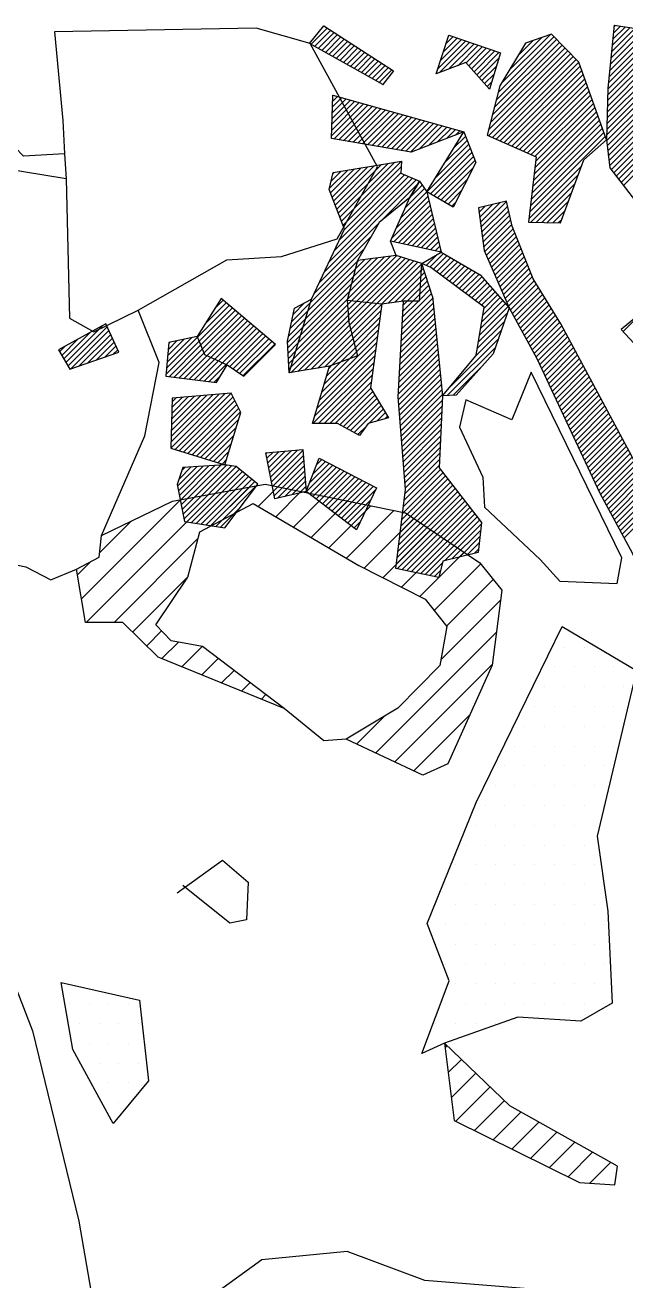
# Model space of a CAD drawing. Header units: metres. Extents: x -2 to 0.11, y -20 to -17.49.
# Drawn here: x -1.253 to -0.874, y -18.3 to -17.508 of the extents above; entities that cross this region are included whole.
import ezdxf

# ---------------------------------------------------------------- set-up
doc = ezdxf.new("R2010")
doc.units = ezdxf.units.M
doc.header["$LTSCALE"] = 25
doc.header["$MEASUREMENT"] = 0
doc.layers.get('0').update_dxf_attribs({"linetype": 'CONTINUOUS'})
for name, color, linetype in [('FEUER', 1, 'CONTINUOUS'), ('KNOCHEN', 2, 'CONTINUOUS'), ('KNOCHENSCHRAFF', 2, 'CONTINUOUS'), ('STEINE', 4, 'CONTINUOUS'), ('STEINESCHRAFF', 4, 'CONTINUOUS')]:
    doc.layers.add(name, color=color, linetype=linetype)

# ---------------------------------------------------------------- blocks, each defined once
blk = doc.blocks.new('*X4')
at = {"color": 0}
for p, q in [((-96.559, -1763.209), (-95.322, -1761.973)), ((-96.517, -1763.521), (-94.896, -1761.9)), ((-96.642, -1762.586), (-96.241, -1762.185)), ((-96.6, -1762.898), (-95.782, -1762.079)), ((-96.475, -1763.833), (-94.83, -1762.188)), ((-96.433, -1764.145), (-94.764, -1762.476)), ((-96.391, -1764.456), (-94.699, -1762.764)), ((-96.35, -1764.768), (-94.633, -1763.052)), ((-96.288, -1765.06), (-94.568, -1763.34)), ((-96.18, -1765.305), (-94.48, -1763.606)), ((-96.072, -1765.551), (-94.379, -1763.858)), ((-95.964, -1765.797), (-94.277, -1764.11)), ((-95.856, -1766.042), (-94.176, -1764.362)), ((-95.748, -1766.288), (-94.075, -1764.614)), ((-95.64, -1766.534), (-93.973, -1764.866)), ((-95.533, -1766.779), (-93.872, -1765.119)), ((-100.241, -1765.831), (-100.234, -1765.824)), ((-95.425, -1767.025), (-93.77, -1765.371)), ((-95.317, -1767.271), (-93.669, -1765.623)), ((-95.209, -1767.517), (-93.567, -1765.875)), ((-100.312, -1766.963), (-99.977, -1766.628)), ((-100.289, -1766.586), (-100.063, -1766.36)), ((-100.265, -1766.208), (-100.148, -1766.092)), ((-95.101, -1767.762), (-93.466, -1766.127)), ((-94.993, -1768.008), (-93.365, -1766.379)), ((-94.885, -1768.254), (-93.263, -1766.631)), ((-100.384, -1768.095), (-99.72, -1767.432)), ((-100.36, -1767.718), (-99.806, -1767.164)), ((-100.336, -1767.341), (-99.892, -1766.896)), ((-94.778, -1768.499), (-93.146, -1766.868)), ((-94.66, -1768.735), (-93.012, -1767.087)), ((-94.535, -1768.964), (-92.878, -1767.307)), ((-94.411, -1769.194), (-92.744, -1767.526)), ((-113.927, -1769.618), (-112.597, -1768.288)), ((-113.311, -1768.648), (-112.789, -1768.126)), ((-101.528, -1770.3), (-99.532, -1768.304)), ((-101.507, -1769.925), (-99.564, -1767.983)), ((-101.485, -1769.55), (-99.635, -1767.7)), ((-101.464, -1769.175), (-100.438, -1768.149)), ((-101.443, -1768.8), (-100.792, -1768.15)), ((-101.421, -1768.426), (-101.146, -1768.15)), ((-94.287, -1769.423), (-92.61, -1767.746)), ((-94.162, -1769.652), (-92.476, -1767.966)), ((-94.038, -1769.881), (-92.342, -1768.185)), ((-114.417, -1770.461), (-112.406, -1768.45)), ((-114.314, -1770.711), (-112.214, -1768.612)), ((-114.211, -1770.962), (-112.023, -1768.774)), ((-114.108, -1771.212), (-111.832, -1768.936)), ((-114.005, -1771.463), (-111.64, -1769.099)), ((-101.57, -1771.05), (-99.468, -1768.947)), ((-101.549, -1770.675), (-99.5, -1768.626)), ((-93.914, -1770.111), (-92.208, -1768.405)), ((-93.79, -1770.34), (-92.074, -1768.625)), ((-93.665, -1770.569), (-91.94, -1768.844)), ((-93.541, -1770.798), (-91.806, -1769.064)), ((-122.722, -1772.048), (-120.403, -1769.73)), ((-122.591, -1772.271), (-120.109, -1769.789)), ((-113.803, -1771.615), (-111.449, -1769.261)), ((-113.561, -1771.727), (-111.258, -1769.423)), ((-113.319, -1771.838), (-111.066, -1769.585)), ((-113.078, -1771.95), (-110.875, -1769.747)), ((-112.836, -1772.062), (-110.683, -1769.909)), ((-101.634, -1772.174), (-99.372, -1769.912)), ((-101.613, -1771.799), (-99.404, -1769.59)), ((-101.592, -1771.424), (-99.436, -1769.269)), ((-93.417, -1771.027), (-91.673, -1769.283)), ((-93.292, -1771.257), (-91.539, -1769.503)), ((-93.168, -1771.486), (-91.41, -1769.728)), ((-122.983, -1771.602), (-121.957, -1770.576)), ((-122.852, -1771.825), (-121.18, -1770.153)), ((-122.414, -1772.448), (-119.998, -1770.031)), ((-121.873, -1772.261), (-119.886, -1770.274)), ((-121.332, -1772.073), (-119.775, -1770.516)), ((-116.405, -1772.803), (-114.314, -1770.711)), ((-116.369, -1772.413), (-114.417, -1770.461)), ((-116.332, -1772.023), (-114.8, -1770.49)), ((-116.296, -1771.633), (-115.243, -1770.58)), ((-116.26, -1771.243), (-115.686, -1770.669)), ((-112.594, -1772.174), (-110.492, -1770.072)), ((-112.376, -1772.309), (-110.301, -1770.234)), ((-112.163, -1772.45), (-110.109, -1770.396)), ((-111.951, -1772.591), (-109.918, -1770.558)), ((-101.677, -1772.924), (-99.308, -1770.555)), ((-101.656, -1772.549), (-99.34, -1770.234)), ((-93.044, -1771.715), (-91.287, -1769.958)), ((-92.927, -1771.952), (-91.163, -1770.188)), ((-92.814, -1772.192), (-91.04, -1770.419)), ((-92.701, -1772.433), (-90.917, -1770.649)), ((-123.114, -1771.379), (-122.734, -1771)), ((-120.791, -1771.886), (-119.664, -1770.758)), ((-120.25, -1771.698), (-119.552, -1771)), ((-119.709, -1771.511), (-119.441, -1771.243)), ((-116.223, -1770.853), (-116.129, -1770.759)), ((-116.192, -1772.943), (-114.211, -1770.962)), ((-115.878, -1772.983), (-114.108, -1771.212)), ((-115.564, -1773.022), (-114.005, -1771.463)), ((-111.738, -1772.732), (-109.726, -1770.72)), ((-111.526, -1772.873), (-109.535, -1770.882)), ((-101.72, -1773.674), (-99.244, -1771.198)), ((-101.698, -1773.299), (-99.276, -1770.877)), ((-92.588, -1772.673), (-90.793, -1770.879)), ((-92.475, -1772.914), (-90.67, -1771.109)), ((-92.362, -1773.155), (-90.546, -1771.339)), ((-115.249, -1773.061), (-113.803, -1771.615)), ((-114.935, -1773.1), (-113.561, -1771.727)), ((-114.621, -1773.14), (-113.319, -1771.838)), ((-114.306, -1773.179), (-113.078, -1771.95)), ((-113.992, -1773.218), (-112.836, -1772.062)), ((-113.678, -1773.257), (-112.594, -1772.174)), ((-101.741, -1774.048), (-99.212, -1771.52)), ((-101.735, -1774.396), (-99.18, -1771.841)), ((-101.709, -1774.724), (-99.148, -1772.163)), ((-92.249, -1773.395), (-90.423, -1771.569)), ((-92.136, -1773.636), (-90.3, -1771.799)), ((-92.023, -1773.876), (-90.176, -1772.03)), ((-91.91, -1774.117), (-90.053, -1772.26)), ((-113.364, -1773.297), (-112.956, -1772.889)), ((-101.683, -1775.051), (-99.116, -1772.484)), ((-101.656, -1775.378), (-99.084, -1772.806)), ((-91.797, -1774.358), (-89.929, -1772.49)), ((-91.684, -1774.598), (-89.806, -1772.72)), ((-91.571, -1774.839), (-89.683, -1772.95)), ((-101.63, -1775.705), (-99.052, -1773.127)), ((-101.604, -1776.033), (-99.02, -1773.449)), ((-101.578, -1776.36), (-98.988, -1773.771)), ((-91.458, -1775.079), (-89.559, -1773.18)), ((-91.345, -1775.32), (-89.436, -1773.411)), ((-91.232, -1775.561), (-89.312, -1773.641)), ((-91.119, -1775.801), (-89.189, -1773.871)), ((-116.099, -1777.447), (-112.66, -1774.008)), ((-116.09, -1777.084), (-113.046, -1774.04)), ((-116.079, -1776.719), (-113.432, -1774.073)), ((-116.068, -1776.355), (-113.818, -1774.105)), ((-116.057, -1775.99), (-114.204, -1774.138)), ((-116.046, -1775.626), (-114.59, -1774.17)), ((-116.035, -1775.261), (-114.976, -1774.203)), ((-116.024, -1774.896), (-115.363, -1774.235)), ((-116.013, -1774.532), (-115.749, -1774.268)), ((-115.83, -1777.53), (-112.285, -1773.986)), ((-115.56, -1777.614), (-112.167, -1774.221)), ((-115.29, -1777.698), (-112.048, -1774.456)), ((-101.551, -1776.687), (-98.956, -1774.092)), ((-101.525, -1777.015), (-98.963, -1774.452)), ((-91.006, -1776.042), (-89.066, -1774.101)), ((-90.893, -1776.282), (-88.942, -1774.331)), ((-90.78, -1776.523), (-88.819, -1774.561)), ((-115.021, -1777.782), (-111.93, -1774.692)), ((-114.751, -1777.866), (-111.812, -1774.927)), ((-114.481, -1777.95), (-111.694, -1775.162)), ((-101.499, -1777.342), (-98.979, -1774.822)), ((-101.473, -1777.669), (-98.995, -1775.191)), ((-90.668, -1776.764), (-88.695, -1774.791)), ((-90.555, -1777.004), (-88.572, -1775.022)), ((-90.442, -1777.245), (-88.449, -1775.252)), ((-114.212, -1778.034), (-111.809, -1775.631)), ((-113.942, -1778.118), (-111.964, -1776.14)), ((-101.446, -1777.996), (-99.01, -1775.561)), ((-101.42, -1778.324), (-99.026, -1775.93)), ((-90.329, -1777.485), (-88.325, -1775.482)), ((-90.216, -1777.726), (-88.202, -1775.712)), ((-90.103, -1777.967), (-88.078, -1775.942)), ((-89.99, -1778.207), (-87.955, -1776.172)), ((-113.673, -1778.202), (-112.12, -1776.649)), ((-101.394, -1778.651), (-99.042, -1776.299)), ((-101.367, -1778.978), (-99.058, -1776.669)), ((-101.341, -1779.306), (-99.074, -1777.038)), ((-89.877, -1778.448), (-87.832, -1776.403)), ((-89.764, -1778.688), (-87.708, -1776.633)), ((-89.651, -1778.929), (-87.585, -1776.863)), ((-113.403, -1778.286), (-112.275, -1777.158)), ((-113.133, -1778.37), (-112.431, -1777.667)), ((-110.082, -1777.794), (-110.022, -1777.733)), ((-110.025, -1778.09), (-109.634, -1777.699)), ((-109.967, -1778.385), (-109.246, -1777.664)), ((-109.909, -1778.681), (-108.858, -1777.63)), ((-109.852, -1778.977), (-108.47, -1777.595)), ((-109.794, -1779.273), (-108.082, -1777.561)), ((-109.736, -1779.569), (-107.747, -1777.58)), ((-101.315, -1779.633), (-99.09, -1777.408)), ((-101.289, -1779.96), (-99.106, -1777.777)), ((-89.538, -1779.17), (-87.461, -1777.093)), ((-89.425, -1779.41), (-87.338, -1777.323)), ((-89.312, -1779.651), (-87.215, -1777.553)), ((-89.199, -1779.891), (-87.091, -1777.783)), ((-115.668, -1779.844), (-114.437, -1778.613)), ((-115.61, -1780.139), (-114.061, -1778.59)), ((-115.578, -1779.4), (-114.813, -1778.635)), ((-115.551, -1780.434), (-113.685, -1778.568)), ((-115.493, -1780.729), (-113.309, -1778.545)), ((-115.435, -1781.025), (-112.933, -1778.523)), ((-115.376, -1781.32), (-112.58, -1778.524)), ((-115.318, -1781.615), (-112.27, -1778.567)), ((-115.26, -1781.91), (-111.966, -1778.616)), ((-112.864, -1778.454), (-112.587, -1778.177)), ((-109.678, -1779.865), (-107.722, -1777.908)), ((-109.621, -1780.16), (-107.696, -1778.235)), ((-109.563, -1780.456), (-107.67, -1778.563)), ((-107.528, -1780.189), (-105.873, -1778.535)), ((-107.334, -1779.642), (-106.106, -1778.414)), ((-107.11, -1779.064), (-106.339, -1778.293)), ((-106.886, -1778.486), (-106.572, -1778.172)), ((-101.362, -1780.74), (-99.137, -1778.516)), ((-101.313, -1780.338), (-99.122, -1778.147)), ((-89.086, -1780.132), (-86.968, -1778.014)), ((-88.969, -1780.369), (-86.844, -1778.244)), ((-88.845, -1780.598), (-86.721, -1778.474)), ((-115.403, -1778.872), (-115.189, -1778.658)), ((-115.094, -1782.098), (-111.77, -1778.775)), ((-114.789, -1782.146), (-111.575, -1778.933)), ((-114.483, -1782.195), (-111.38, -1779.091)), ((-114.178, -1782.243), (-111.185, -1779.25)), ((-113.873, -1782.291), (-110.99, -1779.408)), ((-109.353, -1780.6), (-107.644, -1778.891)), ((-108.892, -1780.493), (-107.618, -1779.219)), ((-107.329, -1780.343), (-105.641, -1778.655)), ((-107.129, -1780.497), (-105.408, -1778.776)), ((-106.929, -1780.651), (-105.175, -1778.897)), ((-106.73, -1780.805), (-104.942, -1779.018)), ((-106.53, -1780.959), (-104.709, -1779.138)), ((-106.33, -1781.113), (-104.477, -1779.259)), ((-106.131, -1781.267), (-104.244, -1779.38)), ((-101.555, -1782.348), (-98.601, -1779.394)), ((-101.507, -1781.946), (-98.754, -1779.194)), ((-101.459, -1781.544), (-98.908, -1778.994)), ((-101.41, -1781.142), (-99.062, -1778.794)), ((-88.721, -1780.827), (-86.598, -1778.704)), ((-88.596, -1781.056), (-86.474, -1778.934)), ((-88.472, -1781.285), (-86.351, -1779.164)), ((-88.347, -1781.514), (-86.227, -1779.395)), ((-113.567, -1782.339), (-110.795, -1779.567)), ((-113.262, -1782.388), (-110.599, -1779.725)), ((-108.431, -1780.385), (-107.592, -1779.546)), ((-107.971, -1780.278), (-107.566, -1779.874)), ((-105.931, -1781.421), (-104.011, -1779.5)), ((-105.732, -1781.575), (-103.778, -1779.621)), ((-105.532, -1781.729), (-103.545, -1779.742)), ((-105.332, -1781.882), (-103.313, -1779.863)), ((-105.133, -1782.036), (-103.16, -1780.064)), ((-101.749, -1783.956), (-97.987, -1780.194)), ((-101.701, -1783.554), (-98.14, -1779.994)), ((-101.652, -1783.152), (-98.294, -1779.794)), ((-101.604, -1782.75), (-98.447, -1779.594)), ((-88.223, -1781.744), (-86.104, -1779.625)), ((-88.098, -1781.973), (-85.981, -1779.855)), ((-87.974, -1782.202), (-85.857, -1780.085)), ((-104.933, -1782.19), (-103.485, -1780.742)), ((-101.846, -1784.76), (-97.679, -1780.594)), ((-101.803, -1785.071), (-97.526, -1780.794)), ((-101.798, -1784.358), (-97.833, -1780.394)), ((-101.51, -1785.131), (-97.372, -1780.994)), ((-87.85, -1782.431), (-85.734, -1780.315)), ((-87.725, -1782.66), (-85.61, -1780.545)), ((-87.601, -1782.889), (-85.487, -1780.775)), ((-87.476, -1783.118), (-85.356, -1780.998)), ((-112.957, -1782.436), (-111.687, -1781.166)), ((-104.733, -1782.344), (-103.809, -1781.42)), ((-101.217, -1785.191), (-97.219, -1781.194)), ((-100.923, -1785.252), (-97.065, -1781.394)), ((-100.63, -1785.312), (-96.912, -1781.594)), ((-100.337, -1785.372), (-96.758, -1781.794)), ((-104.534, -1782.498), (-104.133, -1782.097)), ((-100.044, -1785.433), (-96.605, -1781.994)), ((-98.821, -1784.563), (-96.501, -1782.244)), ((-98.348, -1784.444), (-96.543, -1782.639)), ((-97.875, -1784.325), (-96.585, -1783.035)), ((-97.403, -1784.206), (-96.627, -1783.43)), ((-96.93, -1784.087), (-96.669, -1783.826)), ((-99.75, -1785.493), (-98.956, -1784.699)), ((-99.457, -1785.553), (-99.073, -1785.169))]:
    blk.add_line(p, q, dxfattribs=at)
blk = doc.blocks.new('*X6')
at = {"color": 0}
for p, q in [((-105.72, -1762.118), (-103.23, -1759.627)), ((-105.621, -1762.372), (-102.805, -1759.557)), ((-105.522, -1762.626), (-102.381, -1759.486)), ((-105.422, -1762.881), (-101.957, -1759.415)), ((-105.323, -1763.135), (-101.532, -1759.344)), ((-106.089, -1761.072), (-104.927, -1759.91)), ((-106.018, -1761.355), (-104.503, -1759.84)), ((-105.98, -1760.61), (-105.351, -1759.981)), ((-105.918, -1761.609), (-104.078, -1759.769)), ((-105.871, -1760.147), (-105.775, -1760.052)), ((-105.819, -1761.863), (-103.654, -1759.698)), ((-105.776, -1765.002), (-101.09, -1760.316)), ((-105.464, -1764.336), (-101.337, -1760.209)), ((-105.224, -1763.389), (-101.549, -1759.714)), ((-105.152, -1763.671), (-101.573, -1760.092)), ((-106.4, -1766.333), (-100.597, -1760.53)), ((-106.088, -1765.668), (-100.843, -1760.423)), ((-102.864, -1763.151), (-100.514, -1760.801)), ((-106.712, -1766.999), (-102.962, -1763.249)), ((-107.024, -1767.665), (-103.434, -1764.074)), ((-107.273, -1768.267), (-103.906, -1764.9)), ((-99.737, -1766.034), (-98.877, -1765.174)), ((-107.429, -1768.776), (-104.33, -1765.678)), ((-104.962, -1768.077), (-102.231, -1765.347)), ((-104.835, -1767.597), (-102.636, -1765.398)), ((-104.709, -1767.117), (-103.041, -1765.449)), ((-104.672, -1768.141), (-101.841, -1765.309)), ((-104.583, -1766.637), (-103.446, -1765.501)), ((-104.457, -1766.158), (-103.851, -1765.552)), ((-104.355, -1768.177), (-101.571, -1765.393)), ((-104.33, -1765.678), (-104.256, -1765.604)), ((-104.038, -1768.213), (-101.301, -1765.477)), ((-103.72, -1768.25), (-101.031, -1765.561)), ((-103.403, -1768.286), (-100.762, -1765.644)), ((-103.086, -1768.322), (-100.492, -1765.728)), ((-102.765, -1768.355), (-100.241, -1765.831)), ((-100.224, -1765.814), (-100.184, -1765.774)), ((-99.98, -1765.924), (-99.33, -1765.274)), ((-99.524, -1766.175), (-98.653, -1765.304)), ((-99.321, -1766.325), (-98.429, -1765.434)), ((-99.117, -1766.475), (-98.206, -1765.563)), ((-98.914, -1766.625), (-97.982, -1765.693)), ((-98.711, -1766.776), (-97.758, -1765.823)), ((-98.507, -1766.926), (-97.535, -1765.953)), ((-107.74, -1769.794), (-104.583, -1766.637)), ((-107.584, -1769.285), (-104.457, -1766.158)), ((-102.349, -1768.292), (-100.265, -1766.208)), ((-101.933, -1768.23), (-100.289, -1766.586)), ((-98.304, -1767.076), (-97.311, -1766.083)), ((-98.101, -1767.227), (-97.087, -1766.213)), ((-97.898, -1767.377), (-96.864, -1766.343)), ((-97.694, -1767.527), (-96.64, -1766.473)), ((-97.491, -1767.677), (-96.457, -1766.643)), ((-107.895, -1770.303), (-104.709, -1767.117)), ((-101.517, -1768.167), (-100.312, -1766.963)), ((-101.146, -1768.15), (-100.336, -1767.341)), ((-97.288, -1767.828), (-96.291, -1766.831)), ((-97.085, -1767.978), (-96.125, -1767.019)), ((-96.881, -1768.128), (-95.96, -1767.207)), ((-96.678, -1768.279), (-95.794, -1767.395)), ((-108.458, -1769.452), (-107.273, -1768.267)), ((-108.36, -1769), (-107.654, -1768.294)), ((-108.206, -1771.321), (-104.962, -1768.077)), ((-108.051, -1770.812), (-104.835, -1767.597)), ((-104.947, -1768.416), (-104.672, -1768.141)), ((-104.923, -1768.745), (-104.355, -1768.177)), ((-104.899, -1769.074), (-104.038, -1768.213)), ((-104.874, -1769.404), (-103.72, -1768.25)), ((-104.819, -1769.702), (-103.403, -1768.286)), ((-104.744, -1769.98), (-103.086, -1768.322)), ((-100.792, -1768.15), (-100.36, -1767.718)), ((-100.438, -1768.149), (-100.384, -1768.095)), ((-96.537, -1769.905), (-94.966, -1768.334)), ((-96.475, -1768.429), (-95.629, -1767.582)), ((-96.467, -1769.482), (-95.132, -1768.146)), ((-96.398, -1769.059), (-95.297, -1767.958)), ((-96.328, -1768.636), (-95.463, -1767.77)), ((-108.557, -1769.904), (-107.429, -1768.776)), ((-108.517, -1772.34), (-104.923, -1768.745)), ((-108.5, -1772.676), (-104.899, -1769.074)), ((-108.362, -1771.831), (-104.947, -1768.416)), ((-104.669, -1770.259), (-102.782, -1768.372)), ((-104.593, -1770.537), (-102.836, -1768.779)), ((-96.676, -1770.752), (-94.85, -1768.925)), ((-96.607, -1770.328), (-94.8, -1768.522)), ((-108.728, -1770.783), (-107.74, -1769.794)), ((-108.655, -1770.356), (-107.584, -1769.285)), ((-108.078, -1772.607), (-104.874, -1769.404)), ((-107.656, -1772.539), (-104.819, -1769.702)), ((-104.518, -1770.815), (-102.89, -1769.187)), ((-104.443, -1771.094), (-102.944, -1769.595)), ((-96.746, -1771.175), (-95.039, -1769.468)), ((-108.71, -1771.118), (-107.895, -1770.303)), ((-107.234, -1772.471), (-104.744, -1769.98)), ((-106.812, -1772.402), (-104.669, -1770.259)), ((-106.562, -1773.92), (-103.052, -1770.41)), ((-106.39, -1772.334), (-104.593, -1770.537)), ((-104.368, -1771.372), (-102.998, -1770.002)), ((-98.603, -1773.739), (-95.418, -1770.554)), ((-96.816, -1771.598), (-95.229, -1770.011)), ((-108.693, -1771.454), (-108.051, -1770.812)), ((-108.675, -1771.79), (-108.206, -1771.321)), ((-106.856, -1774.921), (-103.16, -1771.225)), ((-106.709, -1774.42), (-103.106, -1770.818)), ((-105.93, -1772.227), (-104.518, -1770.815)), ((-105.366, -1772.017), (-104.443, -1771.094)), ((-104.801, -1771.806), (-104.368, -1771.372)), ((-98.646, -1774.135), (-95.607, -1771.097)), ((-108.657, -1772.125), (-108.362, -1771.831)), ((-107.129, -1775.901), (-103.268, -1772.04)), ((-107.003, -1775.421), (-103.214, -1771.633)), ((-106.415, -1773.419), (-104.801, -1771.806)), ((-106.268, -1772.919), (-105.366, -1772.017)), ((-106.121, -1772.418), (-105.93, -1772.227)), ((-108.639, -1772.461), (-108.517, -1772.34)), ((-106.775, -1775.9), (-103.322, -1772.448)), ((-106.42, -1775.899), (-103.376, -1772.856)), ((-98.269, -1774.112), (-96.551, -1772.394)), ((-106.066, -1775.899), (-103.43, -1773.263)), ((-105.712, -1775.898), (-103.477, -1773.663)), ((-105.432, -1775.972), (-103.344, -1773.884)), ((-105.204, -1776.097), (-103.212, -1774.106)), ((-104.976, -1776.223), (-103.08, -1774.327)), ((-104.749, -1776.349), (-102.948, -1774.548)), ((-104.521, -1776.475), (-102.816, -1774.77)), ((-103.569, -1775.877), (-102.683, -1774.991)), ((-103.077, -1775.738), (-102.551, -1775.212)), ((-102.584, -1775.599), (-102.419, -1775.434)), ((-104.293, -1776.601), (-103.75, -1776.058))]:
    blk.add_line(p, q, dxfattribs=at)
blk = doc.blocks.new('*X7')
at = {"color": 0}
for p, q in [((-106.459, -1750.836), (-106.425, -1750.802)), ((-88.191, -1751.66), (-87.4, -1750.868)), ((-88.151, -1751.267), (-87.707, -1750.822)), ((-88.112, -1750.873), (-88.015, -1750.776)), ((-107.246, -1751.976), (-106.211, -1750.941)), ((-107.019, -1752.103), (-105.996, -1751.08)), ((-106.792, -1752.229), (-105.782, -1751.219)), ((-106.565, -1752.356), (-105.567, -1751.358)), ((-106.338, -1752.482), (-105.353, -1751.497)), ((-106.111, -1752.609), (-105.138, -1751.636)), ((-99.064, -1752.987), (-97.743, -1751.666)), ((-98.889, -1752.458), (-98.007, -1751.576)), ((-98.714, -1751.929), (-98.27, -1751.486)), ((-98.539, -1751.401), (-98.534, -1751.396)), ((-95.555, -1755.488), (-91.739, -1751.672)), ((-95.431, -1755.01), (-91.913, -1751.493)), ((-95.252, -1754.478), (-92.123, -1751.349)), ((-94.719, -1753.592), (-92.664, -1751.536)), ((-88.428, -1754.018), (-85.782, -1751.372)), ((-88.389, -1753.625), (-85.863, -1751.099)), ((-88.349, -1753.232), (-86.17, -1751.053)), ((-88.31, -1752.839), (-86.478, -1751.007)), ((-88.27, -1752.446), (-86.785, -1750.961)), ((-88.23, -1752.053), (-87.092, -1750.915)), ((-105.884, -1752.736), (-104.924, -1751.776)), ((-105.657, -1752.862), (-104.709, -1751.915)), ((-105.43, -1752.989), (-104.495, -1752.054)), ((-105.203, -1753.115), (-104.28, -1752.193)), ((-104.976, -1753.242), (-104.066, -1752.332)), ((-104.749, -1753.369), (-103.851, -1752.471)), ((-99.239, -1753.515), (-97.48, -1751.756)), ((-99.127, -1753.756), (-97.216, -1751.846)), ((-98.556, -1753.539), (-96.952, -1751.936)), ((-97.985, -1753.322), (-96.689, -1752.026)), ((-97.45, -1753.14), (-96.425, -1752.116)), ((-97.284, -1753.328), (-96.162, -1752.206)), ((-97.118, -1753.516), (-95.898, -1752.296)), ((-96.952, -1753.704), (-95.635, -1752.386)), ((-96.787, -1753.891), (-95.371, -1752.476)), ((-96.052, -1757.4), (-91.04, -1752.388)), ((-95.928, -1756.922), (-91.215, -1752.209)), ((-95.804, -1756.444), (-91.389, -1752.03)), ((-95.679, -1755.966), (-91.564, -1751.851)), ((-94.187, -1752.705), (-93.204, -1751.723)), ((-88.502, -1754.799), (-85.854, -1752.151)), ((-88.468, -1754.411), (-85.818, -1751.762)), ((-104.522, -1753.495), (-103.637, -1752.61)), ((-104.295, -1753.622), (-103.422, -1752.749)), ((-104.068, -1753.748), (-103.208, -1752.888)), ((-103.841, -1753.875), (-102.993, -1753.027)), ((-103.614, -1754.002), (-102.779, -1753.166)), ((-96.621, -1754.079), (-95.377, -1752.835)), ((-96.042, -1757.743), (-90.866, -1752.567)), ((-95.796, -1757.851), (-90.691, -1752.746)), ((-95.551, -1757.959), (-90.517, -1752.925)), ((-95.305, -1758.067), (-90.342, -1753.104)), ((-88.523, -1755.528), (-85.927, -1752.931)), ((-88.513, -1755.163), (-85.89, -1752.541)), ((-103.387, -1754.128), (-102.564, -1753.305)), ((-103.16, -1754.255), (-102.35, -1753.444)), ((-102.934, -1754.381), (-102.135, -1753.583)), ((-96.455, -1754.267), (-95.535, -1753.347)), ((-96.29, -1754.455), (-95.693, -1753.859)), ((-95.06, -1758.175), (-90.246, -1753.362)), ((-94.814, -1758.283), (-90.154, -1753.622)), ((-94.569, -1758.391), (-90.061, -1753.883)), ((-88.545, -1756.256), (-85.999, -1753.71)), ((-88.534, -1755.892), (-85.963, -1753.321)), ((-102.707, -1754.508), (-102.7, -1754.501)), ((-96.124, -1754.643), (-95.851, -1754.37)), ((-94.323, -1758.499), (-89.968, -1754.144)), ((-94.078, -1758.607), (-89.875, -1754.404)), ((-93.832, -1758.715), (-89.782, -1754.665)), ((-88.566, -1756.985), (-86.071, -1754.49)), ((-88.555, -1756.62), (-86.035, -1754.1)), ((-105.938, -1757.386), (-104.198, -1755.645)), ((-105.925, -1757.02), (-104.473, -1755.568)), ((-105.912, -1756.653), (-104.749, -1755.49)), ((-105.9, -1756.287), (-105.025, -1755.412)), ((-105.887, -1755.92), (-105.301, -1755.335)), ((-105.874, -1755.554), (-105.577, -1755.257)), ((-105.861, -1755.188), (-105.853, -1755.179)), ((-93.587, -1758.823), (-89.689, -1754.926)), ((-93.341, -1758.931), (-89.596, -1755.186)), ((-93.096, -1759.04), (-89.503, -1755.447)), ((-88.587, -1757.713), (-86.144, -1755.269)), ((-88.587, -1758.066), (-86.18, -1755.659)), ((-88.577, -1757.349), (-86.107, -1754.879)), ((-105.951, -1757.752), (-103.922, -1755.723)), ((-105.798, -1757.953), (-103.646, -1755.801)), ((-105.496, -1758.005), (-103.37, -1755.879)), ((-105.194, -1758.056), (-103.094, -1755.956)), ((-104.891, -1758.107), (-102.818, -1756.034)), ((-104.589, -1758.158), (-102.543, -1756.112)), ((-104.287, -1758.21), (-102.267, -1756.19)), ((-103.985, -1758.261), (-101.991, -1756.267)), ((-103.682, -1758.312), (-101.715, -1756.345)), ((-103.38, -1758.364), (-101.439, -1756.423)), ((-93.155, -1760.159), (-89.225, -1756.229)), ((-93.106, -1759.757), (-89.318, -1755.968)), ((-93.057, -1759.354), (-89.41, -1755.708)), ((-88.55, -1758.383), (-86.216, -1756.049)), ((-88.514, -1758.7), (-86.252, -1756.438)), ((-103.078, -1758.415), (-101.164, -1756.501)), ((-102.776, -1758.466), (-100.888, -1756.578)), ((-102.473, -1758.517), (-100.612, -1756.656)), ((-102.171, -1758.569), (-100.336, -1756.734)), ((-101.869, -1758.62), (-100.06, -1756.811)), ((-101.567, -1758.671), (-99.784, -1756.889)), ((-101.264, -1758.723), (-99.509, -1756.967)), ((-100.962, -1758.774), (-99.233, -1757.045)), ((-100.428, -1758.593), (-98.957, -1757.122)), ((-99.851, -1758.37), (-98.681, -1757.2)), ((-93.302, -1761.367), (-88.946, -1757.011)), ((-93.253, -1760.964), (-89.039, -1756.75)), ((-93.204, -1760.562), (-89.132, -1756.49)), ((-88.477, -1759.016), (-86.288, -1756.828)), ((-88.44, -1759.333), (-86.324, -1757.218)), ((-99.275, -1758.147), (-98.405, -1757.278)), ((-98.82, -1759.46), (-97.396, -1758.036)), ((-98.698, -1757.924), (-98.13, -1757.356)), ((-98.245, -1758.532), (-97.497, -1757.783)), ((-98.121, -1757.701), (-97.854, -1757.433)), ((-97.671, -1757.605), (-97.597, -1757.53)), ((-93.448, -1762.574), (-88.667, -1757.793)), ((-93.399, -1762.171), (-88.76, -1757.532)), ((-93.351, -1761.769), (-88.853, -1757.272)), ((-88.403, -1759.65), (-86.361, -1757.607)), ((-88.295, -1759.895), (-86.397, -1757.997)), ((-99.933, -1761.28), (-97.195, -1758.543)), ((-99.708, -1761.409), (-97.095, -1758.796)), ((-99.394, -1760.388), (-97.296, -1758.29)), ((-88.139, -1760.093), (-86.433, -1758.387)), ((-87.984, -1760.292), (-86.469, -1758.777)), ((-99.483, -1761.538), (-96.994, -1759.049)), ((-99.259, -1761.667), (-96.894, -1759.302)), ((-87.829, -1760.49), (-86.505, -1759.166)), ((-87.673, -1760.688), (-86.541, -1759.556)), ((-99.034, -1761.796), (-97.012, -1759.773)), ((-93.497, -1762.976), (-90.153, -1759.632)), ((-93.368, -1763.2), (-90.36, -1760.192)), ((-87.518, -1760.886), (-86.578, -1759.946)), ((-101.306, -1762.3), (-100.081, -1761.075)), ((-101.026, -1761.666), (-100.226, -1760.867)), ((-100.514, -1760.801), (-100.371, -1760.658)), ((-98.809, -1761.924), (-97.375, -1760.49)), ((-98.584, -1762.053), (-97.738, -1761.207)), ((-93.022, -1763.208), (-90.567, -1760.753)), ((-102.146, -1764.201), (-99.802, -1761.856)), ((-101.866, -1763.567), (-99.871, -1761.572)), ((-101.586, -1762.933), (-99.94, -1761.287)), ((-98.36, -1762.182), (-98.101, -1761.923)), ((-92.676, -1763.216), (-90.774, -1761.314)), ((-92.331, -1763.224), (-90.981, -1761.875)), ((-102.022, -1764.43), (-99.733, -1762.141)), ((-101.732, -1764.494), (-99.664, -1762.426)), ((-101.443, -1764.558), (-99.595, -1762.71)), ((-91.985, -1763.232), (-91.189, -1762.436)), ((-101.153, -1764.621), (-99.526, -1762.995)), ((-100.863, -1764.685), (-99.457, -1763.28)), ((-100.573, -1764.749), (-99.388, -1763.564)), ((-91.64, -1763.24), (-91.396, -1762.996)), ((-100.284, -1764.813), (-99.32, -1763.849)), ((-99.994, -1764.877), (-99.251, -1764.134)), ((-99.704, -1764.94), (-99.182, -1764.418)), ((-99.414, -1765.004), (-99.113, -1764.703)), ((-99.124, -1765.068), (-99.044, -1764.987)), ((-87.531, -1770.092), (-86.186, -1768.747))]:
    blk.add_line(p, q, dxfattribs=at)
blk = doc.blocks.new('*X9')
at = {"color": 0}
for p, q in [((-91.25, -1790), (-91.25, -1790)), ((-90, -1790), (-90, -1790)), ((-91.875, -1791.25), (-91.875, -1791.25)), ((-90.625, -1791.25), (-90.625, -1791.25)), ((-89.375, -1791.25), (-89.375, -1791.25)), ((-88.125, -1791.25), (-88.125, -1791.25)), ((-92.5, -1792.5), (-92.5, -1792.5)), ((-91.25, -1792.5), (-91.25, -1792.5)), ((-90, -1792.5), (-90, -1792.5)), ((-88.75, -1792.5), (-88.75, -1792.5)), ((-87.5, -1792.5), (-87.5, -1792.5)), ((-93.125, -1793.75), (-93.125, -1793.75)), ((-91.875, -1793.75), (-91.875, -1793.75)), ((-90.625, -1793.75), (-90.625, -1793.75)), ((-89.375, -1793.75), (-89.375, -1793.75)), ((-88.125, -1793.75), (-88.125, -1793.75)), ((-93.75, -1795), (-93.75, -1795)), ((-92.5, -1795), (-92.5, -1795)), ((-91.25, -1795), (-91.25, -1795)), ((-90, -1795), (-90, -1795)), ((-88.75, -1795), (-88.75, -1795)), ((-94.375, -1796.25), (-94.375, -1796.25)), ((-93.125, -1796.25), (-93.125, -1796.25)), ((-91.875, -1796.25), (-91.875, -1796.25)), ((-90.625, -1796.25), (-90.625, -1796.25)), ((-89.375, -1796.25), (-89.375, -1796.25)), ((-88.125, -1796.25), (-88.125, -1796.25)), ((-95, -1797.5), (-95, -1797.5)), ((-93.75, -1797.5), (-93.75, -1797.5)), ((-92.5, -1797.5), (-92.5, -1797.5)), ((-91.25, -1797.5), (-91.25, -1797.5)), ((-90, -1797.5), (-90, -1797.5)), ((-88.75, -1797.5), (-88.75, -1797.5)), ((-95.625, -1798.75), (-95.625, -1798.75)), ((-94.375, -1798.75), (-94.375, -1798.75)), ((-93.125, -1798.75), (-93.125, -1798.75)), ((-91.875, -1798.75), (-91.875, -1798.75)), ((-90.625, -1798.75), (-90.625, -1798.75)), ((-89.375, -1798.75), (-89.375, -1798.75)), ((-96.25, -1800), (-96.25, -1800)), ((-95, -1800), (-95, -1800)), ((-93.75, -1800), (-93.75, -1800)), ((-92.5, -1800), (-92.5, -1800)), ((-91.25, -1800), (-91.25, -1800)), ((-90, -1800), (-90, -1800)), ((-88.75, -1800), (-88.75, -1800)), ((-96.875, -1801.25), (-96.875, -1801.25)), ((-95.625, -1801.25), (-95.625, -1801.25)), ((-94.375, -1801.25), (-94.375, -1801.25)), ((-93.125, -1801.25), (-93.125, -1801.25)), ((-91.875, -1801.25), (-91.875, -1801.25)), ((-90.625, -1801.25), (-90.625, -1801.25)), ((-89.375, -1801.25), (-89.375, -1801.25)), ((-97.5, -1802.5), (-97.5, -1802.5)), ((-96.25, -1802.5), (-96.25, -1802.5)), ((-95, -1802.5), (-95, -1802.5)), ((-93.75, -1802.5), (-93.75, -1802.5)), ((-92.5, -1802.5), (-92.5, -1802.5)), ((-91.25, -1802.5), (-91.25, -1802.5)), ((-90, -1802.5), (-90, -1802.5)), ((-98.125, -1803.75), (-98.125, -1803.75)), ((-96.875, -1803.75), (-96.875, -1803.75)), ((-95.625, -1803.75), (-95.625, -1803.75)), ((-94.375, -1803.75), (-94.375, -1803.75)), ((-93.125, -1803.75), (-93.125, -1803.75)), ((-91.875, -1803.75), (-91.875, -1803.75)), ((-90.625, -1803.75), (-90.625, -1803.75)), ((-89.375, -1803.75), (-89.375, -1803.75)), ((-98.75, -1805), (-98.75, -1805)), ((-97.5, -1805), (-97.5, -1805)), ((-96.25, -1805), (-96.25, -1805)), ((-95, -1805), (-95, -1805)), ((-93.75, -1805), (-93.75, -1805)), ((-92.5, -1805), (-92.5, -1805)), ((-91.25, -1805), (-91.25, -1805)), ((-90, -1805), (-90, -1805)), ((-88.75, -1805), (-88.75, -1805)), ((-99.375, -1806.25), (-99.375, -1806.25)), ((-98.125, -1806.25), (-98.125, -1806.25)), ((-96.875, -1806.25), (-96.875, -1806.25)), ((-95.625, -1806.25), (-95.625, -1806.25)), ((-94.375, -1806.25), (-94.375, -1806.25)), ((-93.125, -1806.25), (-93.125, -1806.25)), ((-91.875, -1806.25), (-91.875, -1806.25)), ((-90.625, -1806.25), (-90.625, -1806.25)), ((-89.375, -1806.25), (-89.375, -1806.25)), ((-98.75, -1807.5), (-98.75, -1807.5)), ((-97.5, -1807.5), (-97.5, -1807.5)), ((-96.25, -1807.5), (-96.25, -1807.5)), ((-95, -1807.5), (-95, -1807.5)), ((-93.75, -1807.5), (-93.75, -1807.5)), ((-92.5, -1807.5), (-92.5, -1807.5)), ((-91.25, -1807.5), (-91.25, -1807.5)), ((-90, -1807.5), (-90, -1807.5)), ((-88.75, -1807.5), (-88.75, -1807.5)), ((-99.375, -1808.75), (-99.375, -1808.75)), ((-98.125, -1808.75), (-98.125, -1808.75)), ((-96.875, -1808.75), (-96.875, -1808.75)), ((-95.625, -1808.75), (-95.625, -1808.75)), ((-94.375, -1808.75), (-94.375, -1808.75)), ((-93.125, -1808.75), (-93.125, -1808.75)), ((-91.875, -1808.75), (-91.875, -1808.75)), ((-90.625, -1808.75), (-90.625, -1808.75)), ((-89.375, -1808.75), (-89.375, -1808.75)), ((-98.75, -1810), (-98.75, -1810)), ((-97.5, -1810), (-97.5, -1810)), ((-96.25, -1810), (-96.25, -1810)), ((-95, -1810), (-95, -1810)), ((-93.75, -1810), (-93.75, -1810)), ((-92.5, -1810), (-92.5, -1810)), ((-91.25, -1810), (-91.25, -1810)), ((-90, -1810), (-90, -1810)), ((-88.75, -1810), (-88.75, -1810)), ((-98.125, -1811.25), (-98.125, -1811.25)), ((-96.875, -1811.25), (-96.875, -1811.25)), ((-95.625, -1811.25), (-95.625, -1811.25)), ((-94.375, -1811.25), (-94.375, -1811.25)), ((-93.125, -1811.25), (-93.125, -1811.25)), ((-91.875, -1811.25), (-91.875, -1811.25)), ((-90.625, -1811.25), (-90.625, -1811.25)), ((-89.375, -1811.25), (-89.375, -1811.25)), ((-122.5, -1812.5), (-122.5, -1812.5)), ((-121.25, -1812.5), (-121.25, -1812.5)), ((-120, -1812.5), (-120, -1812.5)), ((-118.75, -1812.5), (-118.75, -1812.5)), ((-98.75, -1812.5), (-98.75, -1812.5)), ((-97.5, -1812.5), (-97.5, -1812.5)), ((-96.25, -1812.5), (-96.25, -1812.5)), ((-95, -1812.5), (-95, -1812.5)), ((-93.75, -1812.5), (-93.75, -1812.5)), ((-92.5, -1812.5), (-92.5, -1812.5)), ((-91.25, -1812.5), (-91.25, -1812.5)), ((-90, -1812.5), (-90, -1812.5)), ((-88.75, -1812.5), (-88.75, -1812.5)), ((-121.875, -1813.75), (-121.875, -1813.75)), ((-120.625, -1813.75), (-120.625, -1813.75)), ((-119.375, -1813.75), (-119.375, -1813.75)), ((-118.125, -1813.75), (-118.125, -1813.75)), ((-99.375, -1813.75), (-99.375, -1813.75)), ((-98.125, -1813.75), (-98.125, -1813.75)), ((-96.875, -1813.75), (-96.875, -1813.75)), ((-95.625, -1813.75), (-95.625, -1813.75)), ((-121.25, -1815), (-121.25, -1815)), ((-120, -1815), (-120, -1815)), ((-118.75, -1815), (-118.75, -1815)), ((-120.625, -1816.25), (-120.625, -1816.25)), ((-119.375, -1816.25), (-119.375, -1816.25)), ((-118.125, -1816.25), (-118.125, -1816.25)), ((-120, -1817.5), (-120, -1817.5)), ((-118.75, -1817.5), (-118.75, -1817.5)), ((-119.375, -1818.75), (-119.375, -1818.75))]:
    blk.add_line(p, q, dxfattribs=at)
blk = doc.blocks.new('*X10')
at = {"color": 0}
for p, q in [((-113.632, -1782.404), (-111.137, -1779.909)), ((-110.591, -1781.13), (-109.348, -1779.888)), ((-109.475, -1781.783), (-107.881, -1780.188)), ((-121.728, -1786.964), (-115.474, -1780.71)), ((-121.449, -1788.454), (-113.306, -1780.31)), ((-108.36, -1782.435), (-106.413, -1780.489)), ((-107.245, -1783.088), (-104.946, -1780.789)), ((-106.13, -1783.741), (-103.479, -1781.09)), ((-105.015, -1784.393), (-102.012, -1781.39)), ((-120.589, -1784.058), (-118.577, -1782.046)), ((-103.883, -1785.029), (-100.749, -1781.895)), ((-119.678, -1788.45), (-114.364, -1783.136)), ((-102.712, -1785.626), (-99.691, -1782.605)), ((-101.541, -1786.223), (-98.633, -1783.315)), ((-100.37, -1786.82), (-97.575, -1784.025)), ((-121.983, -1785.451), (-121.14, -1784.609)), ((-99.479, -1787.696), (-96.535, -1784.753)), ((-118.514, -1789.053), (-115.004, -1785.543)), ((-98.694, -1788.68), (-95.751, -1785.736)), ((-99.055, -1790.808), (-95.289, -1787.042)), ((-117.618, -1789.925), (-116.677, -1788.985)), ((-116.655, -1790.73), (-115.62, -1789.695)), ((-103.159, -1796.679), (-95.546, -1789.067)), ((-115.399, -1791.242), (-114.119, -1789.962)), ((-114.143, -1791.754), (-113.105, -1790.715)), ((-101.957, -1797.246), (-95.803, -1791.092)), ((-112.888, -1792.267), (-112.1, -1791.478)), ((-111.632, -1792.779), (-111.095, -1792.241)), ((-110.377, -1793.291), (-110.09, -1793.004)), ((-109.121, -1793.803), (-109.085, -1793.767)), ((-104.36, -1796.113), (-102.623, -1794.376)), ((-100.756, -1797.812), (-97.205, -1794.261)), ((-98.781, -1815.283), (-98.648, -1815.149)), ((-98.582, -1816.851), (-97.745, -1816.015)), ((-98.382, -1818.42), (-96.843, -1816.88)), ((-98.11, -1819.915), (-95.941, -1817.746)), ((-96.927, -1820.5), (-95.039, -1818.611)), ((-95.744, -1821.085), (-93.996, -1819.336)), ((-94.561, -1821.67), (-92.864, -1819.972)), ((-93.378, -1822.254), (-91.731, -1820.608)), ((-92.195, -1822.839), (-90.599, -1821.243)), ((-91.012, -1823.424), (-89.467, -1821.879)), ((-89.641, -1823.82), (-88.335, -1822.514))]:
    blk.add_line(p, q, dxfattribs=at)

msp = doc.modelspace()

# ---------------------------------------------------------------- linework, layer by layer
at = {"layer": 'KNOCHEN'}
for points in [[(-1.07344, -17.51921), (-1.06429, -17.50799), (-1.02045, -17.53642), (-1.02705, -17.54509), (-1.07344, -17.51921)], [(-0.88101, -17.50763), (-0.885, -17.54735), (-0.88596, -17.57994), (-0.88388, -17.59775), (-0.86755, -17.6186), (-0.85758, -17.51115)], [(-0.88101, -17.50763), (-0.85758, -17.51115)], [(-0.99346, -17.5384), (-0.98537, -17.51395), (-0.95276, -17.52508), (-0.95984, -17.54801), (-0.97464, -17.53124), (-0.99346, -17.5384)], [(-1.05957, -17.57926), (-1.05861, -17.55177), (-0.97608, -17.57502), (-1.00915, -17.58782), (-1.05957, -17.57926)], [(-0.98261, -17.62239), (-0.99943, -17.61275), (-0.97608, -17.57502), (-0.96841, -17.59436), (-0.98261, -17.62239)], [(-1.08626, -17.72696), (-1.0721, -17.6806), (-1.05131, -17.63627), (-1.06104, -17.61134), (-1.05851, -17.60064), (-1.01525, -17.59343), (-1.01574, -17.60107), (-1.00402, -17.60614), (-1.01011, -17.61633), (-1.02943, -17.63215), (-1.04313, -17.65611)], [(-0.99943, -17.61275), (-0.99019, -17.65091), (-1.02228, -17.64385), (-1.01011, -17.61633), (-1.00402, -17.60614), (-0.99943, -17.61275)], [(-0.82674, -17.91941), (-0.78808, -17.9005), (-0.79117, -17.8837), (-0.80798, -17.87864), (-0.81819, -17.86492), (-0.82636, -17.85322), (-0.84118, -17.82627), (-0.85394, -17.80949), (-0.91475, -17.69608), (-0.93211, -17.6676), (-0.94542, -17.63453), (-0.94901, -17.61876), (-0.96682, -17.62286), (-0.96321, -17.64984), (-0.94735, -17.68596), (-0.92998, -17.718), (-0.8901, -17.80295), (-0.86966, -17.84058), (-0.8492, -17.8884), (-0.82674, -17.91941)], [(-1.0187, -17.65301), (-1.02228, -17.64385)], [(-0.99019, -17.65091), (-0.96572, -17.66512), (-0.94735, -17.68596), (-0.95748, -17.715), (-0.98085, -17.74101), (-0.9895, -17.74154), (-0.9895, -17.74154), (-0.96817, -17.71604), (-0.96314, -17.68548), (-0.99679, -17.6606), (-1.00239, -17.65806), (-0.99019, -17.65091)], [(-1.0497, -17.68107), (-1.0278, -17.68357), (-1.01406, -17.68151), (-1.00387, -17.68149), (-1.00239, -17.65806), (-1.0187, -17.65301), (-1.04313, -17.65611), (-1.0497, -17.68107)], [(-0.99573, -17.67893), (-1.00239, -17.65806)], [(-1.09495, -17.70916), (-1.12912, -17.68021), (-1.14435, -17.70417), (-1.13975, -17.71536), (-1.12548, -17.72195), (-1.11477, -17.72906), (-1.09495, -17.70916)], [(-1.04865, -17.69532), (-1.04301, -17.71619), (-1.06082, -17.72284), (-1.08626, -17.72696), (-1.08732, -17.70711), (-1.08278, -17.68623), (-1.0721, -17.6806)], [(-1.0497, -17.68107), (-1.04865, -17.69532)], [(-0.99573, -17.67893), (-0.9895, -17.74154), (-0.99145, -17.78685), (-0.9649, -17.82142), (-0.9669, -17.84026), (-0.98929, -17.84591), (-0.99182, -17.8561), (-1.01881, -17.85055), (-1.0128, -17.80064), (-1.0175, -17.7421), (-1.01406, -17.68151)], [(-0.85114, -17.67864), (-0.87656, -17.69957), (-0.86584, -17.71125), (-0.83022, -17.70406), (-0.84143, -17.69542), (-0.85721, -17.69749), (-0.85114, -17.67864)], [(-1.0278, -17.68357), (-1.03482, -17.73653), (-1.02358, -17.75535), (-1.03631, -17.75894), (-1.04189, -17.76659), (-1.05565, -17.75898), (-1.07144, -17.75901), (-1.06082, -17.72284)], [(-1.2019, -17.69613), (-1.2319, -17.71249), (-1.22475, -17.72469), (-1.19372, -17.71394), (-1.2019, -17.69613)], [(-1.14435, -17.70417), (-1.16216, -17.70777), (-1.16416, -17.72915), (-1.13207, -17.73316), (-1.12548, -17.72195)], [(-1.16006, -17.74289), (-1.16101, -17.77446), (-1.12688, -17.78508), (-1.11676, -17.75197), (-1.1229, -17.73976), (-1.16006, -17.74289)], [(-1.09527, -17.80641), (-1.10093, -17.7774), (-1.07751, -17.77531), (-1.07542, -17.80178), (-1.09527, -17.80641)], [(-1.15689, -17.79736), (-1.15227, -17.82077), (-1.1268, -17.8248), (-1.10598, -17.79726), (-1.11975, -17.78609), (-1.12688, -17.78508), (-1.15335, -17.78666), (-1.15689, -17.79736)], [(-1.07542, -17.80178), (-1.06732, -17.78089), (-1.03113, -17.79966), (-1.04381, -17.82616), (-1.07542, -17.80178)]]:
    msp.add_lwpolyline(points, dxfattribs=at)
msp.add_lwpolyline([(-0.93524, -17.63197), (-0.91487, -17.63244), (-0.90019, -17.59269), (-0.88596, -17.57994), (-0.90336, -17.5311), (-0.92071, -17.51331), (-0.93699, -17.51894), (-0.95323, -17.54596), (-0.96131, -17.57703), (-0.93023, -17.59072)], close=True, dxfattribs=at)
at = {"layer": 'STEINE'}
for points in [[(-1.23434, -17.51189), (-1.22913, -17.56789), (-1.22807, -17.58876), (-1.22702, -17.60454), (-1.22481, -17.69262), (-1.20952, -17.70124), (-1.18155, -17.68744), (-1.12561, -17.65576), (-1.09099, -17.65366), (-1.05588, -17.64239), (-1.03052, -17.59702), (-1.07293, -17.51921), (-1.10706, -17.50961), (-1.23434, -17.51189)], [(-1.22807, -17.58876), (-1.25404, -17.59034), (-1.30148, -17.54105)], [(-1.22702, -17.60454), (-1.308, -17.59146), (-1.32428, -17.5976), (-1.32577, -17.61594), (-1.30975, -17.73657), (-1.29901, -17.762), (-1.30353, -17.79511), (-1.29991, -17.82463), (-1.27696, -17.84444), (-1.25251, -17.84948), (-1.23671, -17.8576), (-1.22043, -17.85095), (-1.20619, -17.84328), (-1.20469, -17.82953), (-1.17732, -17.76685), (-1.16825, -17.72051), (-1.18155, -17.68744)], [(-0.93353, -17.72666), (-0.94568, -17.75672), (-0.97473, -17.74405), (-0.97877, -17.76137), (-0.96394, -17.79291), (-0.96289, -17.81174), (-0.92769, -17.84477), (-0.91545, -17.85849), (-0.87929, -17.85995), (-0.87627, -17.84365), (-0.93353, -17.72666)], [(-1.20469, -17.82953), (-1.15993, -17.80806), (-1.1014, -17.79725), (-1.01277, -17.81541), (-0.96587, -17.84688), (-0.95209, -17.86416), (-0.95811, -17.91152), (-0.98599, -17.97369), (-1.00176, -17.98085), (-1.05017, -17.95804)], [(-1.05017, -17.95804), (-1.06442, -17.95908), (-1.08941, -17.93877), (-1.14091, -17.89967), (-1.16077, -17.89614), (-1.17047, -17.88598), (-1.15016, -17.8559), (-1.14258, -17.82737), (-1.10901, -17.80949), (-1.04224, -17.84856), (-1.00045, -17.86986), (-0.98667, -17.88714), (-0.9912, -17.91159), (-1.01762, -17.93863), (-1.05017, -17.95804)], [(-1.08941, -17.93877), (-1.1689, -17.90634), (-1.19134, -17.88449), (-1.21476, -17.88454), (-1.22043, -17.85095)], [(-1.00243, -18.1565), (-0.98521, -18.11065), (-0.99903, -18.07453), (-0.96812, -17.9981), (-0.91386, -17.887), (-0.86697, -17.91491), (-0.89171, -18.01933), (-0.885, -18.06666), (-0.88234, -18.1247), (-0.90217, -18.13594), (-0.94189, -18.13347), (-0.98819, -18.14986), (-1.00243, -18.1565)], [(-1.15689, -18.05498), (-1.12842, -18.03456), (-1.1121, -18.04828), (-1.11308, -18.07221), (-1.12376, -18.07426), (-1.15334, -18.05039)], [(-1.19734, -18.20067), (-1.22289, -18.15388), (-1.2301, -18.11164), (-1.18069, -18.12274), (-1.17499, -18.17365), (-1.19734, -18.20067)], [(-0.98819, -18.14986), (-0.98198, -18.19872), (-0.90299, -18.23777), (-0.88058, -18.23925), (-0.87908, -18.22754), (-0.94687, -18.18949), (-0.98819, -18.14986)], [(-0.87431, -18.32375), (-0.90387, -18.30752), (-1.00062, -18.29957), (-1.04953, -18.28133), (-1.10349, -18.28653), (-1.13857, -18.31206), (-1.14449, -18.40829), (-1.08893, -18.43771), (-1.05737, -18.43816), (-1.03351, -18.404), (-1.01064, -18.37952), (-0.92511, -18.38037), (-0.86965, -18.36295), (-0.87431, -18.32375)]]:
    msp.add_lwpolyline(points, dxfattribs=at)
msp.add_lwpolyline([(-1.17995, -18.49848), (-1.1947, -18.50716), (-1.23035, -18.50163), (-1.27567, -18.49561), (-1.30324, -18.45494), (-1.32829, -18.40357), (-1.32174, -18.36842), (-1.32946, -18.32567), (-1.32646, -18.2997), (-1.31274, -18.28491), (-1.31435, -18.24367), (-1.33887, -18.20197), (-1.34658, -18.16787), (-1.33344, -18.11643), (-1.30037, -18.10363), (-1.28461, -18.09138), (-1.26577, -18.09695), (-1.24837, -18.14222), (-1.21911, -18.26232), (-1.19233, -18.41653), (-1.17995, -18.49848)], close=True, dxfattribs=at)

# ---------------------------------------------------------------- block references
at = {"layer": 'FEUER', "xscale": 0.01, "yscale": 0.01, "zscale": 0.01}
msp.add_blockref('*X10', (0, 0), dxfattribs=at)
at = {"layer": 'KNOCHENSCHRAFF', "xscale": 0.01, "yscale": 0.01, "zscale": 0.01}
for name in ['*X7', '*X6', '*X4']:
    msp.add_blockref(name, (0, 0), dxfattribs=at)
at = {"layer": 'STEINESCHRAFF', "xscale": 0.01, "yscale": 0.01, "zscale": 0.01}
msp.add_blockref('*X9', (0, 0), dxfattribs=at)

doc.saveas('drawing.dxf')
